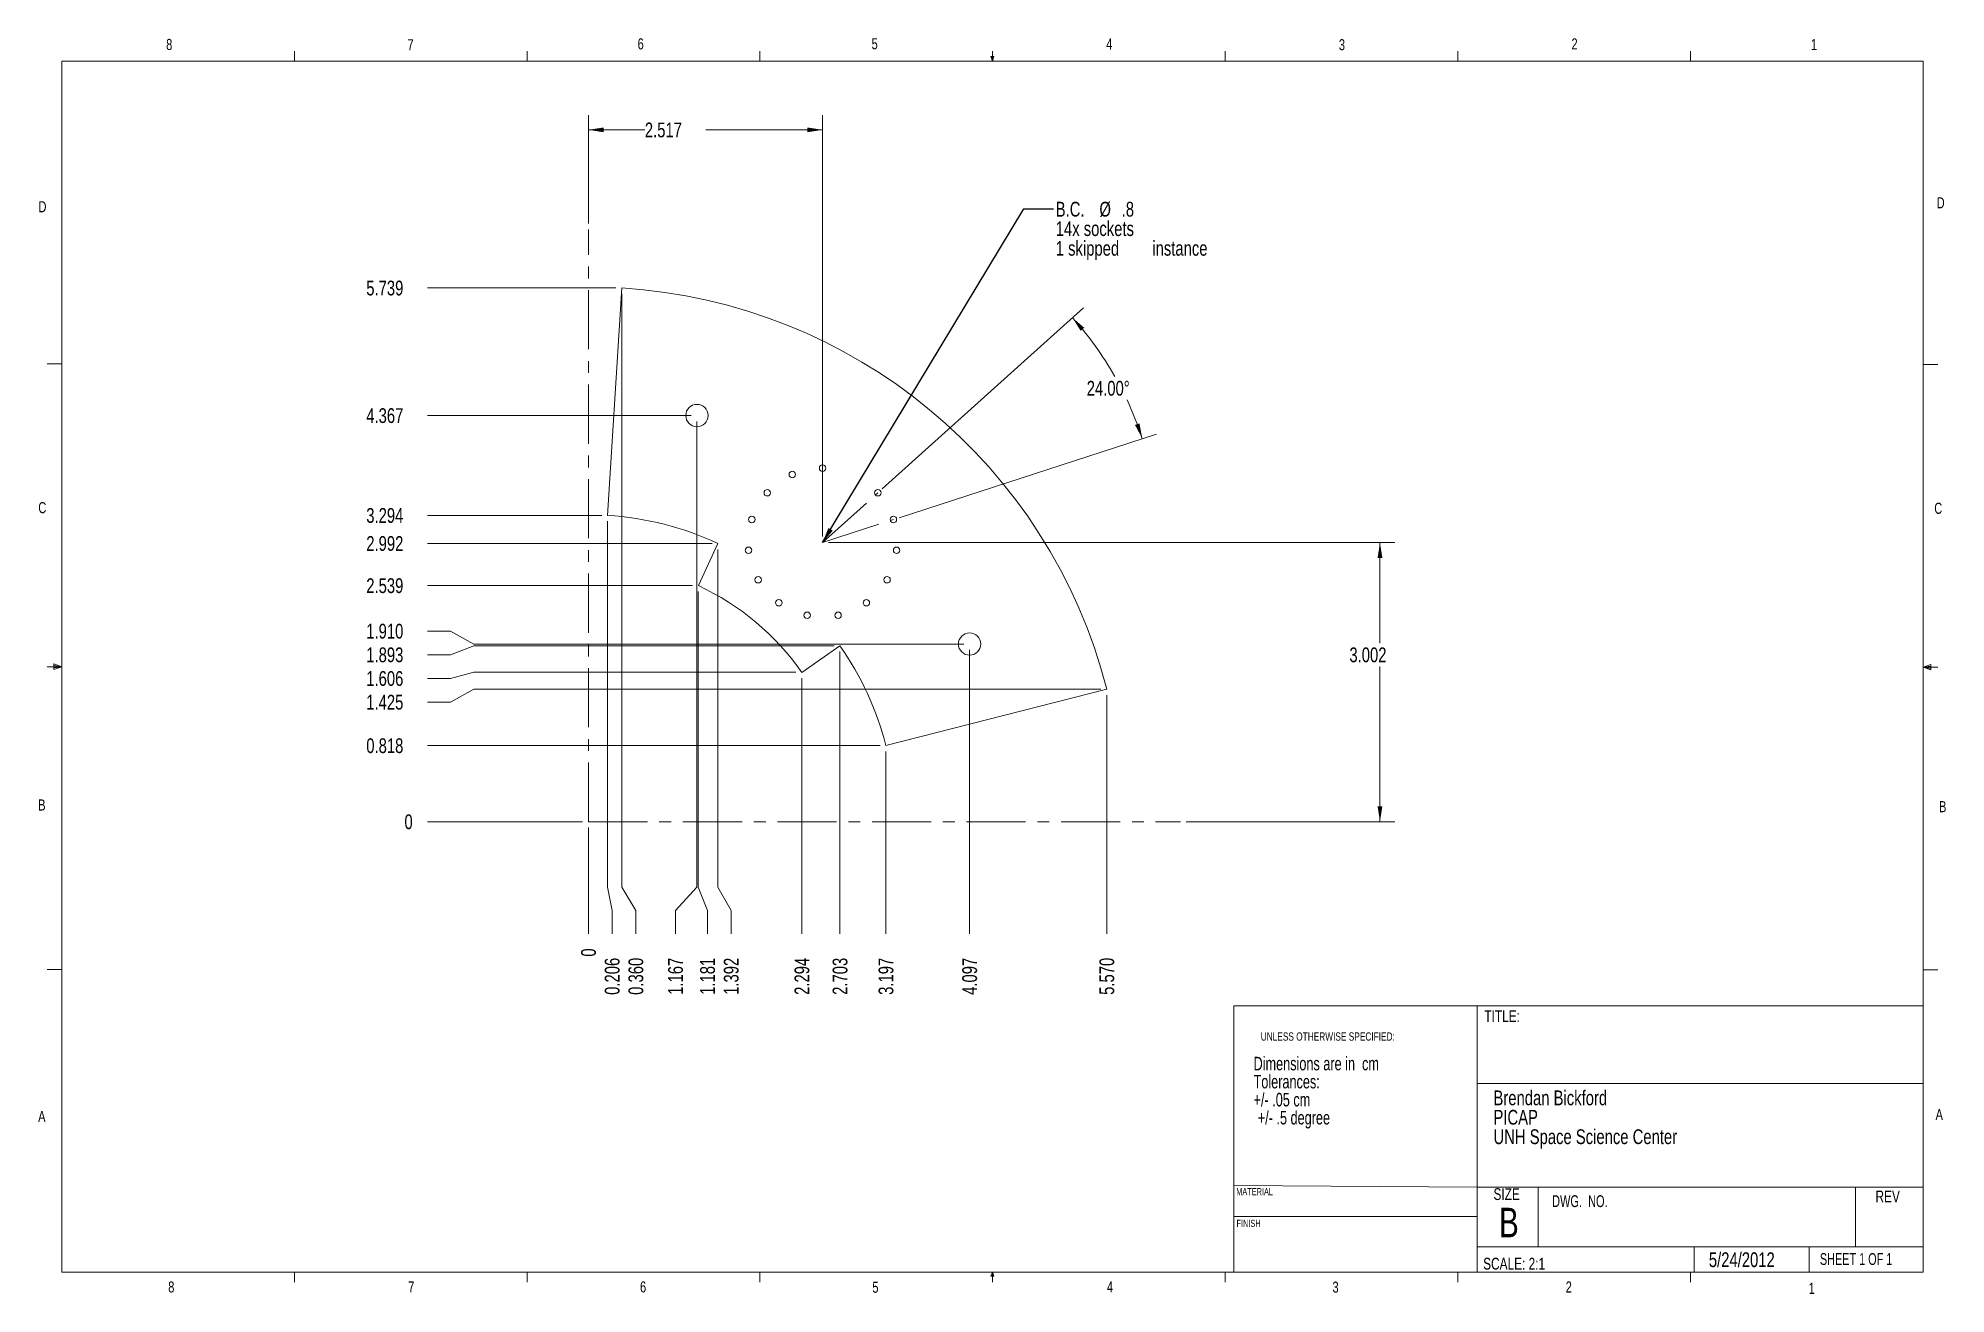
# Model space of a CAD drawing. Header units: millimetres. Extents: x 1.1 to 42.1, y 0.5 to 27.5.
import ezdxf

# ---------------------------------------------------------------- set-up
doc = ezdxf.new("R2010")
doc.units = ezdxf.units.MM
doc.linetypes.add('CENTERX2', pattern=[2.032, 1.27, -0.254, 0.254, -0.254])
doc.styles.add('SLDTEXTSTYLE0', font='TXT', dxfattribs={"width": 0.75})
doc.styles.add('SLDTEXTSTYLE1', font='TXT', dxfattribs={"width": 0.694444})
doc.styles.add('SLDTEXTSTYLE2', font='TXT', dxfattribs={"width": 0.6875})
doc.styles.add('SLDTEXTSTYLE3', font='TXT', dxfattribs={"width": 0.7})
doc.dimstyles.new('SLDDIMSTYLE0', dxfattribs={"dimtxt": 0.3175, "dimasz": 0.3302, "dimexe": 0, "dimexo": 0.0625, "dimgap": 0.079375, "dimtad": 0, "dimtih": 1, "dimtoh": 1, "dimdec": 0, "dimlfac": 0.5, "dimrnd": 1e-09, "dimzin": 12, "dimdsep": 46, "dimtxsty": 'SLDTEXTSTYLE0', "dimblk1": 'NONE', "dimblk2": 'NONE', "dimsah": 1, "dimcen": 0.09, "dimadec": 0, "dimazin": 3, "dimtfac": 1, "dimtdec": 0, "dimtofl": 0, "dimtmove": 0, "dimatfit": 3, "dimldrblk": 'NONE', "dimfxl": 1, "dimfrac": 2, "dimtolj": 1, "dimtzin": 12, "dimarcsym": 0})
doc.dimstyles.new('SLDDIMSTYLE1', dxfattribs={"dimtxt": 0.3175, "dimasz": 0.3302, "dimexe": 0, "dimexo": 0.0625, "dimgap": 0.079375, "dimtad": 0, "dimtih": 1, "dimtoh": 1, "dimlfac": 0.5, "dimrnd": 1e-09, "dimzin": 12, "dimdsep": 46, "dimtxsty": 'SLDTEXTSTYLE0', "dimblk1": 'NONE', "dimblk2": 'NONE', "dimsah": 1, "dimcen": 0.09, "dimadec": 0, "dimazin": 3, "dimtfac": 1, "dimtofl": 0, "dimtmove": 0, "dimatfit": 3, "dimldrblk": 'NONE', "dimfxl": 1, "dimfrac": 2, "dimtolj": 1, "dimtzin": 12, "dimarcsym": 0})
doc.dimstyles.new('SLDDIMSTYLE2', dxfattribs={"dimtxt": 0.3175, "dimasz": 0.3302, "dimexe": 0, "dimexo": 0.0625, "dimgap": 0.079375, "dimtad": 0, "dimtih": 1, "dimtoh": 1, "dimlfac": 0.5, "dimrnd": 1e-09, "dimzin": 4, "dimdsep": 46, "dimtxsty": 'SLDTEXTSTYLE0', "dimblk1": 'NONE', "dimblk2": 'NONE', "dimsah": 1, "dimcen": 0.09, "dimadec": 0, "dimazin": 1, "dimtfac": 1, "dimtofl": 0, "dimtmove": 0, "dimatfit": 3, "dimldrblk": 'NONE', "dimfxl": 1, "dimfrac": 2, "dimtolj": 1, "dimtzin": 12, "dimarcsym": 0})
doc.dimstyles.new('SLDDIMSTYLE3', dxfattribs={"dimtxt": 0.3175, "dimasz": 0.3302, "dimexe": 0, "dimexo": 0.0625, "dimgap": 0.079375, "dimtad": 0, "dimtih": 1, "dimtoh": 1, "dimdec": 4, "dimlfac": 0.5, "dimzin": 4, "dimdsep": 46, "dimtxsty": 'SLDTEXTSTYLE0', "dimsah": 1, "dimcen": 0.09, "dimazin": 1, "dimtfac": 1, "dimtofl": 0, "dimtmove": 0, "dimatfit": 3, "dimfxl": 1, "dimfrac": 2, "dimtolj": 1, "dimtzin": 12, "dimarcsym": 0})
doc.dimstyles.new('SLDDIMSTYLE4', dxfattribs={"dimtxt": 0.3175, "dimasz": 0.3302, "dimexe": 0, "dimexo": 0.0625, "dimgap": 0.079375, "dimtad": 0, "dimtih": 1, "dimtoh": 1, "dimlfac": 0.5, "dimrnd": 1e-09, "dimzin": 12, "dimdsep": 46, "dimtxsty": 'SLDTEXTSTYLE0', "dimsah": 1, "dimcen": 0.09, "dimadec": 0, "dimazin": 3, "dimtfac": 1, "dimtofl": 0, "dimtmove": 0, "dimatfit": 3, "dimfxl": 1, "dimfrac": 2, "dimtolj": 1, "dimtzin": 12, "dimarcsym": 0})
doc.dimstyles.new('SLDDIMSTYLE5', dxfattribs={"dimtxt": 0, "dimasz": 0.3302, "dimexe": 0, "dimexo": 0.0625, "dimgap": 0, "dimtad": 0, "dimtih": 1, "dimtoh": 1, "dimdec": 0, "dimrnd": 1e-09, "dimzin": 0, "dimdsep": 46, "dimtxsty": 'Standard', "dimsah": 1, "dimcen": 0.09, "dimadec": 0, "dimazin": 0, "dimtfac": 0.3302, "dimtdec": 0, "dimtofl": 0, "dimtmove": 0, "dimatfit": 3, "dimfxl": 1, "dimfrac": 2, "dimtolj": 1, "dimtzin": 0, "dimarcsym": 0})

# ---------------------------------------------------------------- blocks, each defined once
blk = doc.blocks.new('SW_NOTE_0')
at = {"color": 0, "linetype": 'Continuous', "lineweight": 0, "attachment_point": 1, "style": 'SLDTEXTSTYLE3'}
for s, insert, char_height in [('Tolerances:', (0, -0.013), 0.29104), ('Dimensions are in  cm', (0, 0.375), 0.29104), ('+/- .05 cm', (0, -0.401), 0.291), ('+/- .5 degree', (0.091, -0.789), 0.29104)]:
    blk.add_mtext(s, dxfattribs=dict(at, insert=insert, char_height=char_height))
blk = doc.blocks.new('SW_NOTE_1')
at = {"color": 0, "linetype": 'Continuous', "lineweight": 0, "char_height": 0.3175, "attachment_point": 1, "style": 'SLDTEXTSTYLE0'}
for s, insert in [('Brendan Bickford', (0, 0.409)), ('UNH Space Science Center', (0, -0.426)), ('PICAP', (0, -0.008))]:
    blk.add_mtext(s, dxfattribs=dict(at, insert=insert))
blk = doc.blocks.new('*D4')
at = {"color": 7, "linetype": 'Continuous', "lineweight": 0}
for p, q in [((12.91, 9.271), (12.91, 10.553)), ((12.91, 8.771), (12.91, 9.271)), ((12.91, 8.771), (12.91, 8.271))]:
    blk.add_line(p, q, dxfattribs=at)
at = {"color": 7, "linetype": 'Continuous', "lineweight": 0, "insert": (12.752, 7.778, 0.02), "char_height": 0.318, "attachment_point": 1, "rotation": 90, "style": 'SLDTEXTSTYLE0'}
blk.add_mtext('0', dxfattribs=at)
blk = doc.blocks.new('_NONE')
blk = doc.blocks.new('*D5')
at = {"color": 7, "linetype": 'Continuous', "lineweight": 0}
for p, q in [((13.322, 9.271), (13.322, 17.14)), ((13.419, 8.771), (13.322, 9.271)), ((13.419, 8.771), (13.419, 8.271))]:
    blk.add_line(p, q, dxfattribs=at)
at = {"color": 7, "linetype": 'Continuous', "lineweight": 0, "insert": (13.261, 6.957, 0.02), "char_height": 0.3175, "attachment_point": 1, "rotation": 90, "style": 'SLDTEXTSTYLE0'}
blk.add_mtext('0.206', dxfattribs=at)
blk = doc.blocks.new('*D6')
at = {"color": 7, "linetype": 'Continuous', "lineweight": 0}
for p, q in [((13.629, 9.271), (13.629, 22.03)), ((13.928, 8.771), (13.629, 9.271)), ((13.928, 8.771), (13.928, 8.271))]:
    blk.add_line(p, q, dxfattribs=at)
at = {"color": 7, "linetype": 'Continuous', "lineweight": 0, "insert": (13.77, 6.957, 0.02), "char_height": 0.3175, "attachment_point": 1, "rotation": 90, "style": 'SLDTEXTSTYLE0'}
blk.add_mtext('0.360', dxfattribs=at)
blk = doc.blocks.new('*D7')
at = {"color": 7, "linetype": 'Continuous', "lineweight": 0}
for p, q in [((15.243, 9.271), (15.243, 19.286)), ((14.78, 8.771), (15.243, 9.271)), ((14.78, 8.771), (14.78, 8.271))]:
    blk.add_line(p, q, dxfattribs=at)
at = {"color": 7, "linetype": 'Continuous', "lineweight": 0, "insert": (14.623, 6.957, 0.02), "char_height": 0.3175, "attachment_point": 1, "rotation": 90, "style": 'SLDTEXTSTYLE0'}
blk.add_mtext('1.167', dxfattribs=at)
blk = doc.blocks.new('*D8')
at = {"color": 7, "linetype": 'Continuous', "lineweight": 0}
for p, q in [((15.272, 9.271), (15.272, 15.63)), ((15.468, 8.771), (15.272, 9.271)), ((15.468, 8.771), (15.468, 8.271))]:
    blk.add_line(p, q, dxfattribs=at)
at = {"color": 7, "linetype": 'Continuous', "lineweight": 0, "insert": (15.311, 6.957, 0.02), "char_height": 0.3175, "attachment_point": 1, "rotation": 90, "style": 'SLDTEXTSTYLE0'}
blk.add_mtext('1.181', dxfattribs=at)
blk = doc.blocks.new('*D9')
at = {"color": 7, "linetype": 'Continuous', "lineweight": 0}
for p, q in [((15.694, 9.271), (15.694, 16.536)), ((15.977, 8.771), (15.694, 9.271)), ((15.977, 8.771), (15.977, 8.271))]:
    blk.add_line(p, q, dxfattribs=at)
at = {"color": 7, "linetype": 'Continuous', "lineweight": 0, "insert": (15.82, 6.957, 0.02), "char_height": 0.3175, "attachment_point": 1, "rotation": 90, "style": 'SLDTEXTSTYLE0'}
blk.add_mtext('1.392', dxfattribs=at)
blk = doc.blocks.new('*D10')
at = {"color": 7, "linetype": 'Continuous', "lineweight": 0}
blk.add_line((17.497, 13.765), (17.497, 8.271), dxfattribs=at)
at = {"color": 7, "linetype": 'Continuous', "lineweight": 0, "insert": (17.34, 6.957, 0.02), "char_height": 0.3175, "attachment_point": 1, "rotation": 90, "style": 'SLDTEXTSTYLE0'}
blk.add_mtext('2.294', dxfattribs=at)
blk = doc.blocks.new('*D11')
at = {"color": 7, "linetype": 'Continuous', "lineweight": 0}
blk.add_line((18.316, 14.338), (18.316, 8.271), dxfattribs=at)
at = {"color": 7, "linetype": 'Continuous', "lineweight": 0, "insert": (18.159, 6.957, 0.02), "char_height": 0.3175, "attachment_point": 1, "rotation": 90, "style": 'SLDTEXTSTYLE0'}
blk.add_mtext('2.703', dxfattribs=at)
blk = doc.blocks.new('*D12')
at = {"color": 7, "linetype": 'Continuous', "lineweight": 0}
blk.add_line((19.304, 12.189), (19.304, 8.271), dxfattribs=at)
at = {"color": 7, "linetype": 'Continuous', "lineweight": 0, "insert": (19.146, 6.957, 0.02), "char_height": 0.3175, "attachment_point": 1, "rotation": 90, "style": 'SLDTEXTSTYLE0'}
blk.add_mtext('3.197', dxfattribs=at)
blk = doc.blocks.new('*D13')
at = {"color": 7, "linetype": 'Continuous', "lineweight": 0}
blk.add_line((21.103, 14.373), (21.103, 8.271), dxfattribs=at)
at = {"color": 7, "linetype": 'Continuous', "lineweight": 0, "insert": (20.945, 6.957, 0.02), "char_height": 0.3175, "attachment_point": 1, "rotation": 90, "style": 'SLDTEXTSTYLE0'}
blk.add_mtext('4.097', dxfattribs=at)
blk = doc.blocks.new('*D14')
at = {"color": 7, "linetype": 'Continuous', "lineweight": 0}
blk.add_line((24.051, 13.404), (24.051, 8.271), dxfattribs=at)
at = {"color": 7, "linetype": 'Continuous', "lineweight": 0, "insert": (23.893, 6.957, 0.02), "char_height": 0.3175, "attachment_point": 1, "rotation": 90, "style": 'SLDTEXTSTYLE0'}
blk.add_mtext('5.570', dxfattribs=at)
blk = doc.blocks.new('*D15')
at = {"color": 7, "linetype": 'Continuous', "lineweight": 0}
blk.add_line((12.783, 10.68), (9.448, 10.68), dxfattribs=at)
at = {"color": 7, "linetype": 'Continuous', "lineweight": 0, "insert": (8.956, 10.837, 0.02), "char_height": 0.318, "attachment_point": 1, "style": 'SLDTEXTSTYLE0'}
blk.add_mtext('0', dxfattribs=at)
blk = doc.blocks.new('*D16')
at = {"color": 7, "linetype": 'Continuous', "lineweight": 0}
blk.add_line((19.177, 12.316), (9.448, 12.316), dxfattribs=at)
at = {"color": 7, "linetype": 'Continuous', "lineweight": 0, "insert": (8.135, 12.473, 0.02), "char_height": 0.3175, "attachment_point": 1, "style": 'SLDTEXTSTYLE0'}
blk.add_mtext('0.818', dxfattribs=at)
blk = doc.blocks.new('*D17')
at = {"color": 7, "linetype": 'Continuous', "lineweight": 0}
for p, q in [((9.948, 13.252), (9.448, 13.252)), ((9.948, 13.252), (10.448, 13.531)), ((10.448, 13.531), (23.924, 13.531))]:
    blk.add_line(p, q, dxfattribs=at)
at = {"color": 7, "linetype": 'Continuous', "lineweight": 0, "insert": (8.135, 13.409, 0.02), "char_height": 0.3175, "attachment_point": 1, "style": 'SLDTEXTSTYLE0'}
blk.add_mtext('1.425', dxfattribs=at)
blk = doc.blocks.new('*D18')
at = {"color": 7, "linetype": 'Continuous', "lineweight": 0}
for p, q in [((9.948, 13.761), (9.448, 13.761)), ((9.948, 13.761), (10.448, 13.892)), ((10.448, 13.892), (17.37, 13.892))]:
    blk.add_line(p, q, dxfattribs=at)
at = {"color": 7, "linetype": 'Continuous', "lineweight": 0, "insert": (8.135, 13.918, 0.02), "char_height": 0.3175, "attachment_point": 1, "style": 'SLDTEXTSTYLE0'}
blk.add_mtext('1.606', dxfattribs=at)
blk = doc.blocks.new('*D19')
at = {"color": 7, "linetype": 'Continuous', "lineweight": 0}
for p, q in [((9.948, 14.27), (10.448, 14.465)), ((10.448, 14.465), (18.189, 14.465)), ((9.948, 14.27), (9.448, 14.27))]:
    blk.add_line(p, q, dxfattribs=at)
at = {"color": 7, "linetype": 'Continuous', "lineweight": 0, "insert": (8.135, 14.427, 0.02), "char_height": 0.3175, "attachment_point": 1, "style": 'SLDTEXTSTYLE0'}
blk.add_mtext('1.893', dxfattribs=at)
blk = doc.blocks.new('*D20')
at = {"color": 7, "linetype": 'Continuous', "lineweight": 0}
for p, q in [((9.948, 14.779), (9.448, 14.779)), ((9.948, 14.779), (10.448, 14.5)), ((10.448, 14.5), (20.976, 14.5))]:
    blk.add_line(p, q, dxfattribs=at)
at = {"color": 7, "linetype": 'Continuous', "lineweight": 0, "insert": (8.135, 14.936, 0.02), "char_height": 0.3175, "attachment_point": 1, "style": 'SLDTEXTSTYLE0'}
blk.add_mtext('1.910', dxfattribs=at)
blk = doc.blocks.new('*D21')
at = {"color": 7, "linetype": 'Continuous', "lineweight": 0}
blk.add_line((15.145, 15.757), (9.448, 15.757), dxfattribs=at)
at = {"color": 7, "linetype": 'Continuous', "lineweight": 0, "insert": (8.135, 15.914, 0.02), "char_height": 0.3175, "attachment_point": 1, "style": 'SLDTEXTSTYLE0'}
blk.add_mtext('2.539', dxfattribs=at)
blk = doc.blocks.new('*D22')
at = {"color": 7, "linetype": 'Continuous', "lineweight": 0}
blk.add_line((15.567, 16.663), (9.448, 16.663), dxfattribs=at)
at = {"color": 7, "linetype": 'Continuous', "lineweight": 0, "insert": (8.135, 16.821, 0.02), "char_height": 0.3175, "attachment_point": 1, "style": 'SLDTEXTSTYLE0'}
blk.add_mtext('2.992', dxfattribs=at)
blk = doc.blocks.new('*D23')
at = {"color": 7, "linetype": 'Continuous', "lineweight": 0}
blk.add_line((13.195, 17.267), (9.448, 17.267), dxfattribs=at)
at = {"color": 7, "linetype": 'Continuous', "lineweight": 0, "insert": (8.135, 17.424, 0.02), "char_height": 0.3175, "attachment_point": 1, "style": 'SLDTEXTSTYLE0'}
blk.add_mtext('3.294', dxfattribs=at)
blk = doc.blocks.new('*D24')
at = {"color": 7, "linetype": 'Continuous', "lineweight": 0}
blk.add_line((15.116, 19.413), (9.448, 19.413), dxfattribs=at)
at = {"color": 7, "linetype": 'Continuous', "lineweight": 0, "insert": (8.135, 19.571, 0.02), "char_height": 0.3175, "attachment_point": 1, "style": 'SLDTEXTSTYLE0'}
blk.add_mtext('4.367', dxfattribs=at)
blk = doc.blocks.new('*D25')
at = {"color": 7, "linetype": 'Continuous', "lineweight": 0}
blk.add_line((13.502, 22.157), (9.448, 22.157), dxfattribs=at)
at = {"color": 7, "linetype": 'Continuous', "lineweight": 0, "insert": (8.135, 22.314, 0.02), "char_height": 0.3175, "attachment_point": 1, "style": 'SLDTEXTSTYLE0'}
blk.add_mtext('5.739', dxfattribs=at)
blk = doc.blocks.new('*D26')
at = {"color": 7, "linetype": 'Continuous', "lineweight": 0}
for p, q in [((19.227, 17.839), (23.549, 21.731)), ((19.586, 17.217), (25.117, 19.014))]:
    blk.add_line(p, q, dxfattribs=at)
for start, end in [(29.6133, 42), (18, 25.1122)]:
    blk.add_arc((17.943, 16.683), 7.226, start, end, dxfattribs=at)
for points in [[(23.313, 21.518), (23.49, 21.235), (23.567, 21.301)], [(24.815, 18.916), (24.754, 19.244), (24.658, 19.211)]]:
    blk.add_solid(points, dxfattribs=at)
at = {"color": 7, "linetype": 'Continuous', "lineweight": 0, "insert": (23.62, 20.159, 0.02), "char_height": 0.3175, "attachment_point": 1, "style": 'SLDTEXTSTYLE0'}
blk.add_mtext('24.00°', dxfattribs=at)
blk = doc.blocks.new('*D27')
at = {"color": 7, "linetype": 'Continuous', "lineweight": 0}
for p, q in [((12.91, 23.541), (12.91, 25.875)), ((17.943, 16.81), (17.943, 25.875)), ((12.91, 25.557), (14.123, 25.557)), ((17.943, 25.557), (15.437, 25.557))]:
    blk.add_line(p, q, dxfattribs=at)
for points in [[(12.91, 25.557), (13.24, 25.506), (13.24, 25.608)], [(17.943, 25.557), (17.613, 25.608), (17.613, 25.506)]]:
    blk.add_solid(points, dxfattribs=at)
at = {"color": 7, "linetype": 'Continuous', "lineweight": 0, "insert": (14.123, 25.714, 0.02), "char_height": 0.3175, "attachment_point": 1, "style": 'SLDTEXTSTYLE0'}
blk.add_mtext('2.517', dxfattribs=at)
blk = doc.blocks.new('*D28')
at = {"color": 7, "linetype": 'Continuous', "lineweight": 0}
for p, q in [((18.07, 16.683), (30.24, 16.683)), ((29.923, 16.683), (29.923, 14.522)), ((29.923, 10.68), (29.923, 14.018)), ((25.761, 10.68), (30.24, 10.68))]:
    blk.add_line(p, q, dxfattribs=at)
for points in [[(29.923, 16.683), (29.872, 16.353), (29.974, 16.353)], [(29.923, 10.68), (29.974, 11.01), (29.872, 11.01)]]:
    blk.add_solid(points, dxfattribs=at)
at = {"color": 7, "linetype": 'Continuous', "lineweight": 0, "insert": (29.266, 14.427, 0.02), "char_height": 0.3175, "attachment_point": 1, "style": 'SLDTEXTSTYLE0'}
blk.add_mtext('3.002', dxfattribs=at)
blk = doc.blocks.new('SW_NOTE_2')
at = {"color": 0, "linetype": 'Continuous', "lineweight": 0, "char_height": 0.3175, "attachment_point": 1, "style": 'SLDTEXTSTYLE0'}
for s, insert in [('B.C.', (0.05, 0.154)), ('%%c', (0.989, 0.154)), ('.8', (1.468, 0.154)), ('14x sockets', (0.05, -0.264)), ('1 skipped', (0.05, -0.687)), ('instance', (2.126, -0.687))]:
    blk.add_mtext(s, dxfattribs=dict(at, insert=insert))

msp = doc.modelspace()

# ---------------------------------------------------------------- linework, layer by layer
at = {"color": 7, "linetype": 'Continuous', "lineweight": 0}
for p, q in [((6.59067, 27.03087), (6.59067, 27.24626)), ((11.59129, 27.03087), (11.59129, 27.24626)), ((16.59192, 27.03087), (16.59192, 27.24626)), ((21.59254, 27.03087), (21.55889, 27.13737)), ((21.62443, 27.13737), (21.55889, 27.13737)), ((21.57467, 27.13737), (21.59254, 27.03087)), ((21.59254, 27.03087), (21.59254, 27.24626)), ((21.59254, 27.03087), (21.62443, 27.13737)), ((21.60501, 27.13737), (21.59254, 27.03087)), ((26.59317, 27.03087), (26.59317, 27.24626)), ((31.59379, 27.03087), (31.59379, 27.24626)), ((36.59442, 27.03087), (36.59442, 27.24626)), ((1.59068, 27.03087), (41.59568, 27.03087)), ((1.59068, 27.03087), (1.59068, 0.99587)), ((41.59568, 0.99587), (41.59568, 27.03087)), ((1.59068, 20.52212), (1.27318, 20.52212)), ((41.59568, 20.51124), (41.91318, 20.51124)), ((1.59068, 14.01337), (1.27318, 14.01337)), ((1.42004, 14.07435), (1.42004, 13.95602)), ((1.59068, 14.01337), (1.42004, 14.07435)), ((1.59068, 14.01337), (1.42004, 14.03632)), ((1.59068, 14.01337), (1.42004, 13.98718)), ((1.59068, 14.01337), (1.42004, 13.95602)), ((41.59568, 14.00249), (41.76632, 14.06348)), ((41.59568, 14.00249), (41.76632, 14.02545)), ((41.59568, 14.00249), (41.91318, 14.00249)), ((41.59568, 14.00249), (41.76632, 13.94514)), ((41.59568, 14.00249), (41.76632, 13.97631)), ((41.76632, 14.06348), (41.76632, 13.94514)), ((1.59068, 7.50462), (1.27318, 7.50462)), ((41.59568, 7.49374), (41.91318, 7.49374)), ((26.78305, 0.99587), (26.78305, 6.71944)), ((26.78305, 6.71944), (41.59568, 6.71944)), ((32.01373, 6.71944), (32.01373, 0.99587)), ((32.01373, 5.05275), (41.59568, 5.05275)), ((26.78305, 2.85952), (32.01373, 2.82432)), ((32.01373, 2.82432), (41.59568, 2.82432)), ((33.32688, 2.82432), (33.32688, 1.5366)), ((40.14296, 2.82432), (40.14296, 1.5366)), ((26.78305, 2.19321), (32.01373, 2.19321)), ((32.01373, 1.5366), (41.59568, 1.5366)), ((36.6793, 1.5366), (36.6793, 0.99587)), ((39.14795, 1.5366), (39.14795, 0.99587)), ((41.59568, 0.99587), (1.59068, 0.99587)), ((6.59067, 0.99587), (6.59067, 0.78048)), ((11.59129, 0.99587), (11.59129, 0.78048)), ((16.59192, 0.99587), (16.59192, 0.78048)), ((21.55889, 0.90805), (21.59254, 0.99587)), ((21.62443, 0.90805), (21.55889, 0.90805)), ((21.59254, 0.99587), (21.59254, 0.78048)), ((21.59254, 0.99587), (21.62443, 0.90805)), ((26.59317, 0.99587), (26.59317, 0.78048)), ((31.59379, 0.99587), (31.59379, 0.78048)), ((36.59442, 0.99587), (36.59442, 0.78048))]:
    msp.add_line(p, q, dxfattribs=at)
at = {"color": 7, "linetype": 'CENTERX2', "lineweight": 0}
for p, q in [((12.90955, 10.67962), (12.90955, 23.41366)), ((17.94311, 16.68305), (19.13214, 17.75366)), ((17.94311, 16.68305), (19.4648, 17.17748)), ((12.90955, 10.67962), (25.63425, 10.67962))]:
    msp.add_line(p, q, dxfattribs=at)
at = {"color": 7, "linetype": 'Continuous', "lineweight": 15}
for p, q in [((13.32238, 17.2667), (13.62888, 22.1571)), ((15.27232, 15.75676), (15.69424, 16.66339)), ((18.31596, 14.46523), (17.49681, 13.89165)), ((19.30352, 12.31584), (24.05055, 13.53061))]:
    msp.add_line(p, q, dxfattribs=at)
for centre, radius in [((15.24257, 19.41339), 0.24), ((17.29233, 18.14473), 0.07), ((17.94311, 18.28305), 0.07), ((16.75407, 17.75366), 0.07), ((19.13214, 17.75366), 0.07), ((16.42142, 17.17748), 0.07), ((19.4648, 17.17748), 0.07), ((16.35187, 16.51581), 0.07), ((19.53434, 16.51581), 0.07), ((16.55746, 15.88305), 0.07), ((19.32875, 15.88305), 0.07), ((17.00265, 15.38863), 0.07), ((17.61045, 15.11802), 0.07), ((18.27576, 15.11802), 0.07), ((18.88356, 15.38863), 0.07), ((21.10258, 14.50009), 0.24)]:
    msp.add_circle(centre, radius, dxfattribs=at)
for radius, start, end in [(11.5, 14.354, 86.413829), (6.6, 65.04399, 86.413829), (5.6, 35, 65.04399), (6.6, 14.354, 35)]:
    msp.add_arc((12.90955, 10.67962), radius, start, end, dxfattribs=at)

# ---------------------------------------------------------------- block references
at = {"color": 7, "linetype": 'Continuous', "lineweight": 0}
for name, p in [('SW_NOTE_2', (22.90407, 23.85537)), ('SW_NOTE_0', (27.20624, 5.24982)), ('SW_NOTE_1', (32.36299, 4.49136))]:
    msp.add_blockref(name, p, dxfattribs=at)

# ---------------------------------------------------------------- texts
at = {"color": 7, "linetype": 'Continuous', "lineweight": 0, "attachment_point": 1}
for s, insert, char_height, style in [('8', (3.83309, 27.51201), 0.23813, 'SLDTEXTSTYLE0'), ('7', (9.01951, 27.50479), 0.23813, 'SLDTEXTSTYLE0'), ('6', (13.96667, 27.52534), 0.23813, 'SLDTEXTSTYLE0'), ('5', (18.99588, 27.5267), 0.23813, 'SLDTEXTSTYLE0'), ('4', (24.03932, 27.52257), 0.23813, 'SLDTEXTSTYLE0'), ('3', (29.03913, 27.50699), 0.23813, 'SLDTEXTSTYLE0'), ('2', (34.03853, 27.52395), 0.23813, 'SLDTEXTSTYLE0'), ('1', (39.18559, 27.50837), 0.23813, 'SLDTEXTSTYLE0'), ('D', (1.08867, 24.02217), 0.23813, 'SLDTEXTSTYLE0'), ('D', (41.88794, 24.10714), 0.23813, 'SLDTEXTSTYLE0'), ('C', (1.08538, 17.55227), 0.23813, 'SLDTEXTSTYLE0'), ('C', (41.8368, 17.5389), 0.23813, 'SLDTEXTSTYLE0'), ('B', (1.08306, 11.15884), 0.23813, 'SLDTEXTSTYLE0'), ('B', (41.93916, 11.12288), 0.23813, 'SLDTEXTSTYLE0'), ('TITLE:', (32.16657, 6.62568), 0.254, 'SLDTEXTSTYLE0'), ('UNLESS OTHERWISE SPECIFIED:', (27.35978, 6.1499), 0.1778, 'SLDTEXTSTYLE0'), ('A', (1.08207, 4.45986), 0.23813, 'SLDTEXTSTYLE0'), ('A', (41.86449, 4.50247), 0.23813, 'SLDTEXTSTYLE0'), ('MATERIAL', (26.8337, 2.80117), 0.1524, 'SLDTEXTSTYLE0'), ('SIZE', (32.36299, 2.79952), 0.254, 'SLDTEXTSTYLE0'), ('DWG.  NO.', (33.6234, 2.648), 0.254, 'SLDTEXTSTYLE1'), ('REV', (40.57417, 2.74819), 0.254, 'SLDTEXTSTYLE0'), ('FINISH', (26.84065, 2.11969), 0.1524, 'SLDTEXTSTYLE0'), ('B', (32.48163, 2.37896), 0.635, 'SLDTEXTSTYLE0'), ('SCALE: 2:1', (32.14123, 1.30356), 0.254, 'SLDTEXTSTYLE0'), ('5/24/2012', (36.99213, 1.42095), 0.3175, 'SLDTEXTSTYLE0'), ('SHEET 1 OF 1', (39.37877, 1.40316), 0.254, 'SLDTEXTSTYLE2'), ('8', (3.87801, 0.79493), 0.23813, 'SLDTEXTSTYLE0'), ('7', (9.03586, 0.79568), 0.23813, 'SLDTEXTSTYLE0'), ('6', (14.01782, 0.79668), 0.23813, 'SLDTEXTSTYLE0'), ('5', (19.01219, 0.78889), 0.23813, 'SLDTEXTSTYLE0'), ('4', (24.05412, 0.79686), 0.23813, 'SLDTEXTSTYLE0'), ('3', (28.90208, 0.79151), 0.23813, 'SLDTEXTSTYLE0'), ('2', (33.91483, 0.7936), 0.23813, 'SLDTEXTSTYLE0'), ('1', (39.13712, 0.76548), 0.23813, 'SLDTEXTSTYLE0')]:
    msp.add_mtext(s, dxfattribs=dict(at, insert=insert, char_height=char_height, style=style))

# ---------------------------------------------------------------- dimensions: what is measured, and where the dimension line sits
at = {"color": 7, "linetype": 'Continuous', "lineweight": 0}
dim = msp.add_linear_dim(base=(12.90955, 25.5571), p1=(17.94311, 16.68305), p2=(12.90955, 23.41366), dimstyle='SLDDIMSTYLE4', dxfattribs=at)
dim.commit()
dim.dimension.update_dxf_attribs({"geometry": '*D27', "text_midpoint": (14.78028, 25.5571), "dimtype": 160})
for feature_location, offset, dtype, origin, dimstyle, picture, middle in [((13.62888, 22.1571, 0.02), (-4.18061, 0), 0, (12.90955, 10.67962, 0.02), 'SLDDIMSTYLE1', '*D25', (8.79143, 22.1571)), ((13.62888, 22.1571, 0.02), (0.29882, -13.88606), 1, (12.90955, 10.67962, 0.02), 'SLDDIMSTYLE2', '*D6', (13.9277, 7.61422)), ((15.24257, 19.41339, 0.02), (-5.79431, 0), 0, (12.90955, 10.67962, 0.02), 'SLDDIMSTYLE1', '*D24', (8.79143, 19.41339)), ((15.24257, 19.41339, 0.02), (-0.46229, -11.14234), 1, (12.90955, 10.67962, 0.02), 'SLDDIMSTYLE1', '*D7', (14.78028, 7.61422)), ((13.32238, 17.2667, 0.02), (-3.87412, 0), 0, (12.90955, 10.67962, 0.02), 'SLDDIMSTYLE1', '*D23', (8.79143, 17.2667)), ((13.32238, 17.2667, 0.02), (0.09624, -8.99565), 1, (12.90955, 10.67962, 0.02), 'SLDDIMSTYLE1', '*D5', (13.41863, 7.61422)), ((15.69424, 16.66339, 0.02), (-6.24598, 0), 0, (12.90955, 10.67962, 0.02), 'SLDDIMSTYLE1', '*D22', (8.79143, 16.66339)), ((15.69424, 16.66339, 0.02), (0.28324, -8.39235), 1, (12.90955, 10.67962, 0.02), 'SLDDIMSTYLE1', '*D9', (15.97748, 7.61422)), ((15.27232, 15.75676, 0.02), (-5.82406, 0), 0, (12.90955, 10.67962, 0.02), 'SLDDIMSTYLE1', '*D21', (8.79143, 15.75676)), ((15.27232, 15.75676, 0.02), (0.19609, -7.48571), 1, (12.90955, 10.67962, 0.02), 'SLDDIMSTYLE1', '*D8', (15.46841, 7.61422)), ((21.10258, 14.50009, 0.02), (-11.65432, 0.27887), 0, (12.90955, 10.67962, 0.02), 'SLDDIMSTYLE2', '*D20', (8.79143, 14.77896)), ((18.31596, 14.46523, 0.02), (-8.8677, -0.19534), 0, (12.90955, 10.67962, 0.02), 'SLDDIMSTYLE1', '*D19', (8.79143, 14.26989)), ((21.10258, 14.50009, 0.02), (0, -6.22904), 1, (12.90955, 10.67962, 0.02), 'SLDDIMSTYLE1', '*D13', (21.10258, 7.61422)), ((18.31596, 14.46523, 0.02), (0, -6.19418), 1, (12.90955, 10.67962, 0.02), 'SLDDIMSTYLE1', '*D11', (18.31596, 7.61422)), ((17.49681, 13.89165, 0.02), (-8.04854, -0.13083), 0, (12.90955, 10.67962, 0.02), 'SLDDIMSTYLE1', '*D18', (8.79143, 13.76082)), ((17.49681, 13.89165, 0.02), (0, -5.6206), 1, (12.90955, 10.67962, 0.02), 'SLDDIMSTYLE1', '*D10', (17.49681, 7.61422)), ((24.05055, 13.53061, 0.02), (-14.60229, -0.27887), 0, (12.90955, 10.67962, 0.02), 'SLDDIMSTYLE1', '*D17', (8.79143, 13.25175)), ((24.05055, 13.53061, 0.02), (0, -5.25957), 1, (12.90955, 10.67962, 0.02), 'SLDDIMSTYLE2', '*D14', (24.05055, 7.61422)), ((19.30352, 12.31584, 0.02), (-9.85526, 0), 0, (12.90955, 10.67962, 0.02), 'SLDDIMSTYLE1', '*D16', (8.79143, 12.31584)), ((19.30352, 12.31584, 0.02), (0, -4.0448), 1, (12.90955, 10.67962, 0.02), 'SLDDIMSTYLE1', '*D12', (19.30352, 7.61422)), ((12.9095545489, 10.6796228884, 0.02), (-3.4612933669, 0), 0, (12.9095545489, 10.6796228884, 0.02), 'SLDDIMSTYLE0', '*D15', (9.2019781892, 10.6796228884)), ((12.9095545489, 10.6796228884, 0.02), (0, -2.4085757181), 1, (12.9095545489, 10.6796228884, 0.02), 'SLDDIMSTYLE0', '*D4', (12.9095545489, 8.0247641774))]:
    dim = msp.add_ordinate_dim(feature_location=feature_location, offset=offset, dtype=dtype, origin=origin, dimstyle=dimstyle, dxfattribs=at)
    dim.commit()
    dim.dimension.update_dxf_attribs({"geometry": picture, "text_midpoint": middle})
dim = msp.add_angular_dim_2l(base=(24.66375, 19.33799), line1=((19.4648, 17.17748), (17.94311, 16.68305)), line2=((19.13214, 17.75366), (17.94311, 16.68305)), dimstyle='SLDDIMSTYLE3', dxfattribs=at)
dim.commit()
dim.dimension.update_dxf_attribs({"geometry": '*D26', "text_midpoint": (24.36199, 20.00175), "dimtype": 162})
dim = msp.add_linear_dim(base=(29.92286, 10.67962), p1=(17.94311, 16.68305), p2=(25.63425, 10.67962), angle=90, dimstyle='SLDDIMSTYLE4', dxfattribs=at)
dim.commit()
dim.dimension.update_dxf_attribs({"geometry": '*D28', "text_midpoint": (29.92286, 14.26989), "dimtype": 160})

# ---------------------------------------------------------------- leaders
msp.add_leader([(17.94311, 16.68305), (22.26907, 23.85537), (22.90407, 23.85537)], dimstyle='SLDDIMSTYLE5', dxfattribs=at)

doc.saveas('drawing.dxf')
